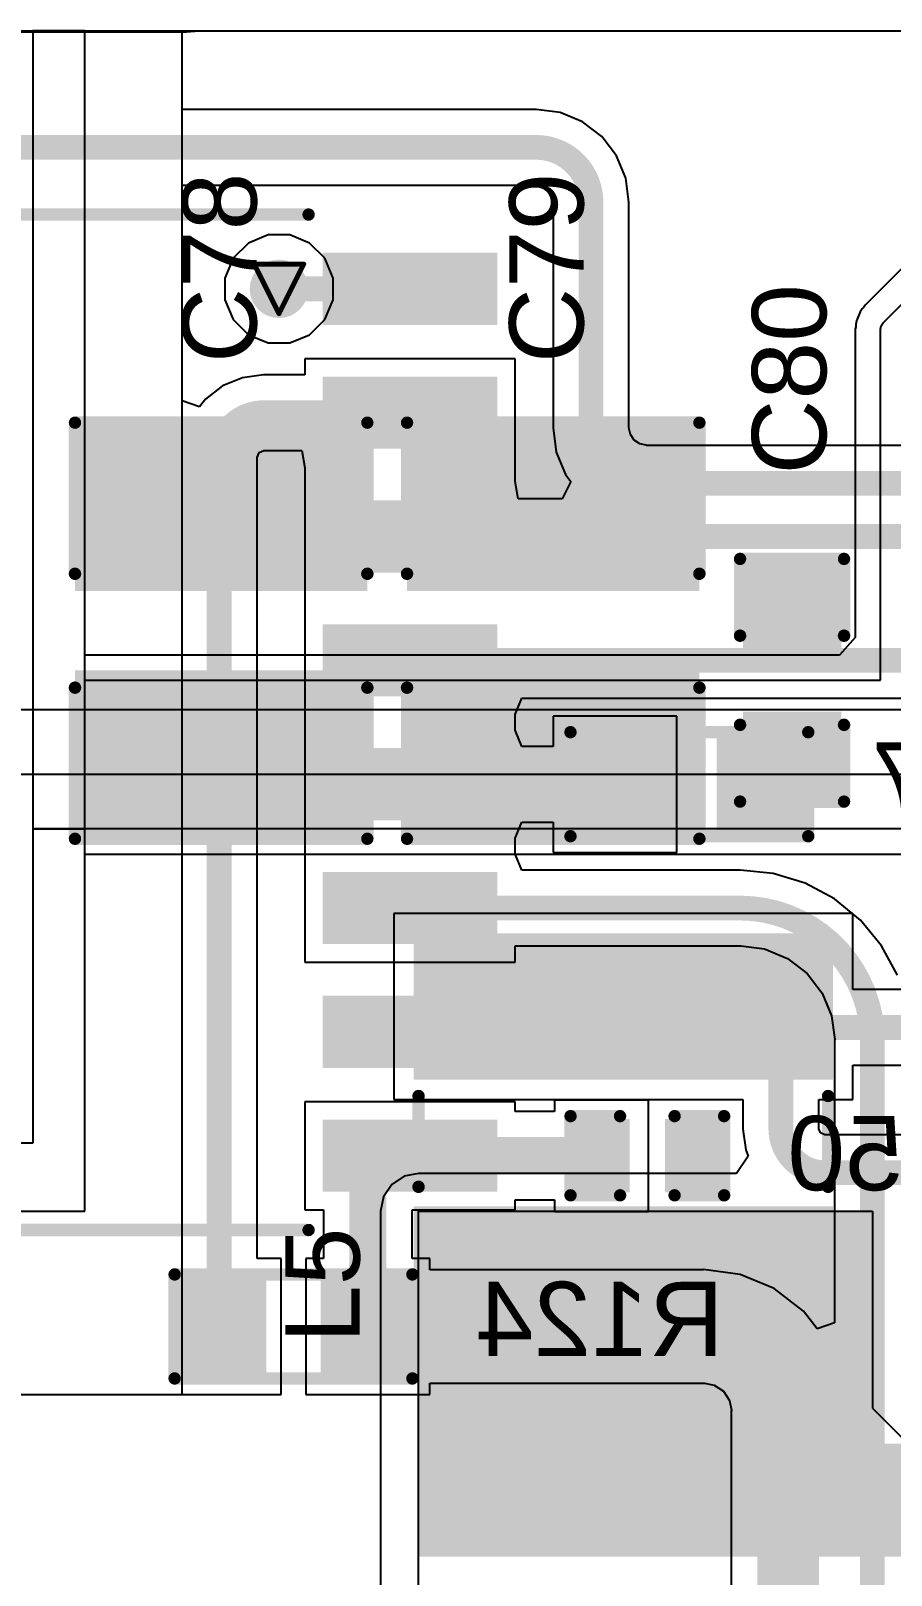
# Model space of a CAD drawing. Header units: inches. Extents: x 0 to 5359, y 0 to 5098.
# Drawn here: x 47.72 to 56.54, y 103.77 to 119.61 of the extents above; entities that cross this region are included whole.
import ezdxf

# ---------------------------------------------------------------- set-up
doc = ezdxf.new("R2010")
doc.units = ezdxf.units.IN
for name, color, linetype in [('Bottom Layer', 5, 'Continuous'), ('Bottom Overlay', 54, 'Continuous'), ('Bottom Paste', 16, 'Continuous'), ('Bottom Solder', 6, 'Continuous'), ('Drill Drawing', 1, 'Continuous'), ('Layer 1', 16, 'Continuous'), ('Layer 2', 76, 'Continuous'), ('Top Layer', 1, 'Continuous'), ('Top Overlay', 2, 'Continuous'), ('Top Paste', 8, 'Continuous'), ('Top Solder', 216, 'Continuous'), ('Via Holes', 16, 'Continuous')]:
    doc.layers.add(name, color=color, linetype=linetype)
doc.styles.add('Arial', font='', dxfattribs={"height": 0.2})
doc.styles.get('Arial').set_extended_font_data('Arial')

# ---------------------------------------------------------------- blocks, each defined once
blk = doc.blocks.new('SOIC_16_300____B_9')
at = {"layer": 'Bottom Layer'}
for points in [[(-5.7, 4.745), (-4.05, 4.745), (-4.05, 4.145), (-5.7, 4.145)], [(4.05, 4.745), (5.7, 4.745), (5.7, 4.145), (4.05, 4.145)], [(-5.7, 3.475), (-4.05, 3.475), (-4.05, 2.875), (-5.7, 2.875)], [(4.05, 3.475), (5.7, 3.475), (5.7, 2.875), (4.05, 2.875)], [(-5.7, 2.205), (-4.05, 2.205), (-4.05, 1.605), (-5.7, 1.605)], [(4.05, 2.205), (5.7, 2.205), (5.7, 1.605), (4.05, 1.605)], [(-5.7, 0.935), (-4.05, 0.935), (-4.05, 0.335), (-5.7, 0.335)], [(4.05, 0.935), (5.7, 0.935), (5.7, 0.335), (4.05, 0.335)], [(-5.7, -0.335), (-4.05, -0.335), (-4.05, -0.935), (-5.7, -0.935)], [(4.05, -0.335), (5.7, -0.335), (5.7, -0.935), (4.05, -0.935)], [(-5.7, -1.605), (-4.05, -1.605), (-4.05, -2.205), (-5.7, -2.205)], [(4.05, -1.605), (5.7, -1.605), (5.7, -2.205), (4.05, -2.205)], [(-5.7, -2.875), (-4.05, -2.875), (-4.05, -3.475), (-5.7, -3.475)], [(4.05, -2.875), (5.7, -2.875), (5.7, -3.475), (4.05, -3.475)], [(-5.7, -4.145), (-4.05, -4.145), (-4.05, -4.745), (-5.7, -4.745)], [(4.05, -4.145), (5.7, -4.145), (5.7, -4.745), (4.05, -4.745)]]:
    blk.add_hatch(color=5, dxfattribs=at).paths.add_polyline_path(points)
at = {"layer": 'Bottom Overlay'}
blk.add_hatch(color=54, dxfattribs=at).paths.add_polyline_path([(-3.962, -4.775), (-3.607, -4.775), (-3.607, -4.115), (-3.962, -4.115)])
at = {"layer": 'Bottom Paste'}
for points in [[(-5.7, 4.745), (-4.05, 4.745), (-4.05, 4.145), (-5.7, 4.145)], [(4.05, 4.745), (5.7, 4.745), (5.7, 4.145), (4.05, 4.145)], [(-5.7, 3.475), (-4.05, 3.475), (-4.05, 2.875), (-5.7, 2.875)], [(4.05, 3.475), (5.7, 3.475), (5.7, 2.875), (4.05, 2.875)], [(-5.7, 2.205), (-4.05, 2.205), (-4.05, 1.605), (-5.7, 1.605)], [(4.05, 2.205), (5.7, 2.205), (5.7, 1.605), (4.05, 1.605)], [(-5.7, 0.935), (-4.05, 0.935), (-4.05, 0.335), (-5.7, 0.335)], [(4.05, 0.935), (5.7, 0.935), (5.7, 0.335), (4.05, 0.335)], [(-5.7, -0.335), (-4.05, -0.335), (-4.05, -0.935), (-5.7, -0.935)], [(4.05, -0.335), (5.7, -0.335), (5.7, -0.935), (4.05, -0.935)], [(-5.7, -1.605), (-4.05, -1.605), (-4.05, -2.205), (-5.7, -2.205)], [(4.05, -1.605), (5.7, -1.605), (5.7, -2.205), (4.05, -2.205)], [(-5.7, -2.875), (-4.05, -2.875), (-4.05, -3.475), (-5.7, -3.475)], [(4.05, -2.875), (5.7, -2.875), (5.7, -3.475), (4.05, -3.475)], [(-5.7, -4.145), (-4.05, -4.145), (-4.05, -4.745), (-5.7, -4.745)], [(4.05, -4.145), (5.7, -4.145), (5.7, -4.745), (4.05, -4.745)]]:
    blk.add_hatch(color=16, dxfattribs=at).paths.add_polyline_path(points)
at = {"layer": 'Bottom Solder'}
for points in [[(-5.77, 4.815), (-3.98, 4.815), (-3.98, 4.075), (-5.77, 4.075)], [(3.98, 4.815), (5.77, 4.815), (5.77, 4.075), (3.98, 4.075)], [(-5.77, 3.545), (-3.98, 3.545), (-3.98, 2.805), (-5.77, 2.805)], [(3.98, 3.545), (5.77, 3.545), (5.77, 2.805), (3.98, 2.805)], [(-5.77, 2.275), (-3.98, 2.275), (-3.98, 1.535), (-5.77, 1.535)], [(3.98, 2.275), (5.77, 2.275), (5.77, 1.535), (3.98, 1.535)], [(-5.77, 1.005), (-3.98, 1.005), (-3.98, 0.265), (-5.77, 0.265)], [(3.98, 1.005), (5.77, 1.005), (5.77, 0.265), (3.98, 0.265)], [(-5.77, -0.265), (-3.98, -0.265), (-3.98, -1.005), (-5.77, -1.005)], [(3.98, -0.265), (5.77, -0.265), (5.77, -1.005), (3.98, -1.005)], [(-5.77, -1.535), (-3.98, -1.535), (-3.98, -2.275), (-5.77, -2.275)], [(3.98, -1.535), (5.77, -1.535), (5.77, -2.275), (3.98, -2.275)], [(-5.77, -2.805), (-3.98, -2.805), (-3.98, -3.545), (-5.77, -3.545)], [(3.98, -2.805), (5.77, -2.805), (5.77, -3.545), (3.98, -3.545)], [(-5.77, -4.075), (-3.98, -4.075), (-3.98, -4.815), (-5.77, -4.815)], [(3.98, -4.075), (5.77, -4.075), (5.77, -4.815), (3.98, -4.815)]]:
    blk.add_hatch(color=6, dxfattribs=at).paths.add_polyline_path(points)
at = {"layer": 'Bottom Overlay'}
for points in [[(-3.607, 5.207, 0.127, 0.127, 0), (3.835, 5.207, 0.127, 0.127, 0)], [(-6.002, -4.343, 0.2, 0.2, 0), (-5.875, -4.47, 0.2, 0.2, 0)], [(-6.002, -4.597, 0.2, 0.2, 0), (-6.002, -4.343, 0.2, 0.2, 0)], [(-6.002, -4.597, 0.2, 0.2, 0), (-5.875, -4.47, 0.2, 0.2, 0)], [(-3.607, -5.207, 0.127, 0.127, 0), (3.835, -5.207, 0.127, 0.127, 0)]]:
    blk.add_lwpolyline(points, format="xyseb", dxfattribs=at)
for points in [[(-3.639, 5.207, 0.0635, 0.0635, 1), (-3.575, 5.207, 0.0635, 0.0635, 1)], [(3.804, 5.207, 0.0635, 0.0635, 1), (3.867, 5.207, 0.0635, 0.0635, 1)], [(-6.052, -4.343, 0.1, 0.1, 1), (-5.952, -4.343, 0.1, 0.1, 1)], [(-6.052, -4.343, 0.1, 0.1, 1), (-5.952, -4.343, 0.1, 0.1, 1)], [(-5.925, -4.47, 0.1, 0.1, 1), (-5.825, -4.47, 0.1, 0.1, 1)], [(-5.925, -4.47, 0.1, 0.1, 1), (-5.825, -4.47, 0.1, 0.1, 1)], [(-6.052, -4.597, 0.1, 0.1, 1), (-5.952, -4.597, 0.1, 0.1, 1)], [(-6.052, -4.597, 0.1, 0.1, 1), (-5.952, -4.597, 0.1, 0.1, 1)], [(-3.639, -5.207, 0.0635, 0.0635, 1), (-3.575, -5.207, 0.0635, 0.0635, 1)], [(3.804, -5.207, 0.0635, 0.0635, 1), (3.867, -5.207, 0.0635, 0.0635, 1)]]:
    blk.add_lwpolyline(points, format="xyseb", close=True, dxfattribs=at)
blk = doc.blocks.new('R___0603_B_12')
at = {"layer": 'Bottom Layer'}
for points in [[(-1.143, -0.4445), (-1.143, 0.4445), (-0.381, 0.4445), (-0.381, -0.4445)], [(0.381, -0.4445), (0.381, 0.4445), (1.143, 0.4445), (1.143, -0.4445)]]:
    blk.add_hatch(color=5, dxfattribs=at).paths.add_polyline_path(points)
at = {"layer": 'Bottom Paste'}
for points in [[(-1.143, -0.4445), (-1.143, 0.4445), (-0.381, 0.4445), (-0.381, -0.4445)], [(0.381, -0.4445), (0.381, 0.4445), (1.143, 0.4445), (1.143, -0.4445)]]:
    blk.add_hatch(color=16, dxfattribs=at).paths.add_polyline_path(points)
at = {"layer": 'Bottom Solder'}
for points in [[(-1.2446, -0.5461), (-1.2446, 0.5461), (-0.2794, 0.5461), (-0.2794, -0.5461)], [(0.2794, -0.5461), (0.2794, 0.5461), (1.2446, 0.5461), (1.2446, -0.5461)]]:
    blk.add_hatch(color=6, dxfattribs=at).paths.add_polyline_path(points)
at = {"layer": 'Bottom Overlay'}
for points in [[(-1.2192, 0.5334, 0.127, 0.127, 0), (1.2192, 0.5334, 0.127, 0.127, 0)], [(-1.2192, -0.5334, 0.127, 0.127, 0), (-1.2192, 0.5334, 0.127, 0.127, 0)], [(1.2192, -0.5334, 0.127, 0.127, 0), (1.2192, 0.5334, 0.127, 0.127, 0)], [(-1.2192, -0.5334, 0.127, 0.127, 0), (1.2192, -0.5334, 0.127, 0.127, 0)]]:
    blk.add_lwpolyline(points, format="xyseb", dxfattribs=at)
for points in [[(-1.25095, 0.5334, 0.0635, 0.0635, 1), (-1.18745, 0.5334, 0.0635, 0.0635, 1)], [(-1.25095, 0.5334, 0.0635, 0.0635, 1), (-1.18745, 0.5334, 0.0635, 0.0635, 1)], [(1.18745, 0.5334, 0.0635, 0.0635, 1), (1.25095, 0.5334, 0.0635, 0.0635, 1)], [(1.18745, 0.5334, 0.0635, 0.0635, 1), (1.25095, 0.5334, 0.0635, 0.0635, 1)], [(-1.25095, -0.5334, 0.0635, 0.0635, 1), (-1.18745, -0.5334, 0.0635, 0.0635, 1)], [(-1.25095, -0.5334, 0.0635, 0.0635, 1), (-1.18745, -0.5334, 0.0635, 0.0635, 1)], [(1.18745, -0.5334, 0.0635, 0.0635, 1), (1.25095, -0.5334, 0.0635, 0.0635, 1)], [(1.18745, -0.5334, 0.0635, 0.0635, 1), (1.25095, -0.5334, 0.0635, 0.0635, 1)]]:
    blk.add_lwpolyline(points, format="xyseb", close=True, dxfattribs=at)
blk = doc.blocks.new('R___0603_B_15')
at = {"layer": 'Bottom Layer'}
for points in [[(-1.143, -0.4445), (-1.143, 0.4445), (-0.381, 0.4445), (-0.381, -0.4445)], [(0.381, -0.4445), (0.381, 0.4445), (1.143, 0.4445), (1.143, -0.4445)]]:
    blk.add_hatch(color=5, dxfattribs=at).paths.add_polyline_path(points)
at = {"layer": 'Bottom Paste'}
for points in [[(-1.143, -0.4445), (-1.143, 0.4445), (-0.381, 0.4445), (-0.381, -0.4445)], [(0.381, -0.4445), (0.381, 0.4445), (1.143, 0.4445), (1.143, -0.4445)]]:
    blk.add_hatch(color=16, dxfattribs=at).paths.add_polyline_path(points)
at = {"layer": 'Bottom Solder'}
for points in [[(-1.2446, -0.5461), (-1.2446, 0.5461), (-0.2794, 0.5461), (-0.2794, -0.5461)], [(0.2794, -0.5461), (0.2794, 0.5461), (1.2446, 0.5461), (1.2446, -0.5461)]]:
    blk.add_hatch(color=6, dxfattribs=at).paths.add_polyline_path(points)
at = {"layer": 'Bottom Overlay'}
for points in [[(-1.2192, -0.5334, 0.127, 0.127, 0), (-1.2192, 0.5334, 0.127, 0.127, 0)], [(-1.2192, 0.5334, 0.127, 0.127, 0), (1.2192, 0.5334, 0.127, 0.127, 0)], [(1.2192, -0.5334, 0.127, 0.127, 0), (1.2192, 0.5334, 0.127, 0.127, 0)], [(-1.2192, -0.5334, 0.127, 0.127, 0), (1.2192, -0.5334, 0.127, 0.127, 0)]]:
    blk.add_lwpolyline(points, format="xyseb", dxfattribs=at)
for points in [[(-1.25095, 0.5334, 0.0635, 0.0635, 1), (-1.18745, 0.5334, 0.0635, 0.0635, 1)], [(-1.25095, 0.5334, 0.0635, 0.0635, 1), (-1.18745, 0.5334, 0.0635, 0.0635, 1)], [(1.18745, 0.5334, 0.0635, 0.0635, 1), (1.25095, 0.5334, 0.0635, 0.0635, 1)], [(1.18745, 0.5334, 0.0635, 0.0635, 1), (1.25095, 0.5334, 0.0635, 0.0635, 1)], [(-1.25095, -0.5334, 0.0635, 0.0635, 1), (-1.18745, -0.5334, 0.0635, 0.0635, 1)], [(-1.25095, -0.5334, 0.0635, 0.0635, 1), (-1.18745, -0.5334, 0.0635, 0.0635, 1)], [(1.18745, -0.5334, 0.0635, 0.0635, 1), (1.25095, -0.5334, 0.0635, 0.0635, 1)], [(1.18745, -0.5334, 0.0635, 0.0635, 1), (1.25095, -0.5334, 0.0635, 0.0635, 1)]]:
    blk.add_lwpolyline(points, format="xyseb", close=True, dxfattribs=at)
blk = doc.blocks.new('C___0402_B_34')
at = {"layer": 'Bottom Layer'}
for points in [[(-0.241, 0.317), (-0.241, -0.318), (-0.699, -0.318), (-0.699, 0.317)], [(0.699, 0.317), (0.699, -0.318), (0.241, -0.318), (0.241, 0.317)]]:
    blk.add_hatch(color=5, dxfattribs=at).paths.add_polyline_path(points)
at = {"layer": 'Bottom Paste'}
for points in [[(-0.241, 0.317), (-0.241, -0.318), (-0.699, -0.318), (-0.699, 0.317)], [(0.699, 0.317), (0.699, -0.318), (0.241, -0.318), (0.241, 0.317)]]:
    blk.add_hatch(color=16, dxfattribs=at).paths.add_polyline_path(points)
at = {"layer": 'Bottom Solder'}
for points in [[(-0.181, 0.377), (-0.181, -0.377), (-0.758, -0.377), (-0.758, 0.377)], [(0.759, 0.377), (0.759, -0.377), (0.181, -0.377), (0.181, 0.377)]]:
    blk.add_hatch(color=6, dxfattribs=at).paths.add_polyline_path(points)
at = {"layer": 'Bottom Overlay'}
for points in [[(-0.787, 0.406, 0.127, 0.127, 0), (-0.279, 0.406, 0.127, 0.127, 0)], [(-0.787, -0.406, 0.127, 0.127, 0), (-0.787, 0.406, 0.127, 0.127, 0)], [(0.279, 0.406, 0.127, 0.127, 0), (0.787, 0.406, 0.127, 0.127, 0)], [(0.787, -0.406, 0.127, 0.127, 0), (0.787, 0.406, 0.127, 0.127, 0)], [(-0.787, -0.406, 0.127, 0.127, 0), (-0.279, -0.406, 0.127, 0.127, 0)], [(0.279, -0.406, 0.127, 0.127, 0), (0.787, -0.406, 0.127, 0.127, 0)]]:
    blk.add_lwpolyline(points, format="xyseb", dxfattribs=at)
for points in [[(-0.819, 0.406, 0.0635, 0.0635, 1), (-0.756, 0.406, 0.0635, 0.0635, 1)], [(-0.819, 0.406, 0.0635, 0.0635, 1), (-0.756, 0.406, 0.0635, 0.0635, 1)], [(-0.311, 0.406, 0.0635, 0.0635, 1), (-0.248, 0.406, 0.0635, 0.0635, 1)], [(0.248, 0.406, 0.0635, 0.0635, 1), (0.311, 0.406, 0.0635, 0.0635, 1)], [(0.756, 0.406, 0.0635, 0.0635, 1), (0.819, 0.406, 0.0635, 0.0635, 1)], [(0.756, 0.406, 0.0635, 0.0635, 1), (0.819, 0.406, 0.0635, 0.0635, 1)], [(-0.819, -0.406, 0.0635, 0.0635, 1), (-0.756, -0.406, 0.0635, 0.0635, 1)], [(-0.819, -0.406, 0.0635, 0.0635, 1), (-0.756, -0.406, 0.0635, 0.0635, 1)], [(-0.311, -0.406, 0.0635, 0.0635, 1), (-0.248, -0.406, 0.0635, 0.0635, 1)], [(0.248, -0.406, 0.0635, 0.0635, 1), (0.311, -0.406, 0.0635, 0.0635, 1)], [(0.756, -0.406, 0.0635, 0.0635, 1), (0.819, -0.406, 0.0635, 0.0635, 1)], [(0.756, -0.406, 0.0635, 0.0635, 1), (0.819, -0.406, 0.0635, 0.0635, 1)]]:
    blk.add_lwpolyline(points, format="xyseb", close=True, dxfattribs=at)
blk = doc.blocks.new('SRN4018_4R7M_219')
at = {"layer": 'Top Layer'}
for points in [[(-2.1, 2.1), (-0.7, 2.1), (-0.7, -2.1), (-2.1, -2.1)], [(2.1, -2.1), (0.7, -2.1), (0.7, 2.1), (2.1, 2.1)]]:
    blk.add_hatch(color=1, dxfattribs=at).paths.add_polyline_path(points)
at = {"layer": 'Top Paste'}
for points in [[(-2.1, 2.1), (-0.7, 2.1), (-0.7, -2.1), (-2.1, -2.1)], [(2.1, -2.1), (0.7, -2.1), (0.7, 2.1), (2.1, 2.1)]]:
    blk.add_hatch(color=8, dxfattribs=at).paths.add_polyline_path(points)
at = {"layer": 'Top Solder'}
for points in [[(-2.15, 2.15), (-0.65, 2.15), (-0.65, -2.15), (-2.15, -2.15)], [(2.15, -2.15), (0.65, -2.15), (0.65, 2.15), (2.15, 2.15)]]:
    blk.add_hatch(color=216, dxfattribs=at).paths.add_polyline_path(points)
at = {"layer": 'Top Overlay'}
for points in [[(0.449, 2.1, 0.127, 0.127, 0), (-0.483, 2.1, 0.127, 0.127, 0)], [(0.449, -2.1, 0.127, 0.127, 0), (-0.483, -2.1, 0.127, 0.127, 0)]]:
    blk.add_lwpolyline(points, format="xyseb", dxfattribs=at)
for points in [[(-0.514, 2.1, 0.0635, 0.0635, 1), (-0.451, 2.1, 0.0635, 0.0635, 1)], [(0.417, 2.1, 0.0635, 0.0635, 1), (0.481, 2.1, 0.0635, 0.0635, 1)], [(-0.514, -2.1, 0.0635, 0.0635, 1), (-0.451, -2.1, 0.0635, 0.0635, 1)], [(0.417, -2.1, 0.0635, 0.0635, 1), (0.481, -2.1, 0.0635, 0.0635, 1)]]:
    blk.add_lwpolyline(points, format="xyseb", close=True, dxfattribs=at)
blk = doc.blocks.new('C___0603_309')
at = {"layer": 'Top Layer'}
for points in [[(-0.381, 0.445), (-0.381, -0.445), (-1.143, -0.445), (-1.143, 0.445)], [(1.143, 0.445), (1.143, -0.445), (0.381, -0.445), (0.381, 0.445)]]:
    blk.add_hatch(color=1, dxfattribs=at).paths.add_polyline_path(points)
at = {"layer": 'Top Paste'}
for points in [[(-0.381, 0.445), (-0.381, -0.445), (-1.143, -0.445), (-1.143, 0.445)], [(1.143, 0.445), (1.143, -0.445), (0.381, -0.445), (0.381, 0.445)]]:
    blk.add_hatch(color=8, dxfattribs=at).paths.add_polyline_path(points)
at = {"layer": 'Top Solder'}
for points in [[(-0.321, 0.504), (-0.321, -0.504), (-1.203, -0.504), (-1.203, 0.504)], [(1.203, 0.504), (1.203, -0.504), (0.321, -0.504), (0.321, 0.504)]]:
    blk.add_hatch(color=216, dxfattribs=at).paths.add_polyline_path(points)
at = {"layer": 'Top Overlay'}
for points in [[(-1.245, -0.533, 0.127, 0.127, 0), (-1.245, 0.533, 0.127, 0.127, 0)], [(-0.457, 0.533, 0.127, 0.127, 0), (-1.245, 0.533, 0.127, 0.127, 0)], [(1.245, 0.533, 0.127, 0.127, 0), (0.457, 0.533, 0.127, 0.127, 0)], [(1.245, -0.533, 0.127, 0.127, 0), (1.245, 0.533, 0.127, 0.127, 0)], [(-0.457, -0.533, 0.127, 0.127, 0), (-1.245, -0.533, 0.127, 0.127, 0)], [(1.245, -0.533, 0.127, 0.127, 0), (0.457, -0.533, 0.127, 0.127, 0)]]:
    blk.add_lwpolyline(points, format="xyseb", dxfattribs=at)
for points in [[(-1.276, 0.533, 0.0635, 0.0635, 1), (-1.213, 0.533, 0.0635, 0.0635, 1)], [(-1.276, 0.533, 0.0635, 0.0635, 1), (-1.213, 0.533, 0.0635, 0.0635, 1)], [(-0.489, 0.533, 0.0635, 0.0635, 1), (-0.425, 0.533, 0.0635, 0.0635, 1)], [(0.425, 0.533, 0.0635, 0.0635, 1), (0.489, 0.533, 0.0635, 0.0635, 1)], [(1.213, 0.533, 0.0635, 0.0635, 1), (1.276, 0.533, 0.0635, 0.0635, 1)], [(1.213, 0.533, 0.0635, 0.0635, 1), (1.276, 0.533, 0.0635, 0.0635, 1)], [(-1.276, -0.533, 0.0635, 0.0635, 1), (-1.213, -0.533, 0.0635, 0.0635, 1)], [(-1.276, -0.533, 0.0635, 0.0635, 1), (-1.213, -0.533, 0.0635, 0.0635, 1)], [(-0.489, -0.533, 0.0635, 0.0635, 1), (-0.425, -0.533, 0.0635, 0.0635, 1)], [(0.425, -0.533, 0.0635, 0.0635, 1), (0.489, -0.533, 0.0635, 0.0635, 1)], [(1.213, -0.533, 0.0635, 0.0635, 1), (1.276, -0.533, 0.0635, 0.0635, 1)], [(1.213, -0.533, 0.0635, 0.0635, 1), (1.276, -0.533, 0.0635, 0.0635, 1)]]:
    blk.add_lwpolyline(points, format="xyseb", close=True, dxfattribs=at)
blk = doc.blocks.new('C___1210_310')
at = {"layer": 'Top Layer'}
for points in [[(-2.032, 1.397), (-0.508, 1.397), (-0.508, -1.397), (-2.032, -1.397)], [(0.508, 1.397), (2.032, 1.397), (2.032, -1.397), (0.508, -1.397)]]:
    blk.add_hatch(color=1, dxfattribs=at).paths.add_polyline_path(points)
at = {"layer": 'Top Paste'}
for points in [[(-2.032, 1.397), (-0.508, 1.397), (-0.508, -1.397), (-2.032, -1.397)], [(0.508, 1.397), (2.032, 1.397), (2.032, -1.397), (0.508, -1.397)]]:
    blk.add_hatch(color=8, dxfattribs=at).paths.add_polyline_path(points)
at = {"layer": 'Top Solder'}
for points in [[(-2.134, 1.499), (-0.406, 1.499), (-0.406, -1.499), (-2.134, -1.499)], [(0.406, 1.499), (2.134, 1.499), (2.134, -1.499), (0.406, -1.499)]]:
    blk.add_hatch(color=216, dxfattribs=at).paths.add_polyline_path(points)
at = {"layer": 'Top Overlay'}
for points in [[(-0.584, 1.499, 0.127, 0.127, 0), (-2.134, 1.499, 0.127, 0.127, 0)], [(-2.134, -1.499, 0.127, 0.127, 0), (-2.134, 1.499, 0.127, 0.127, 0)], [(2.134, 1.499, 0.127, 0.127, 0), (0.584, 1.499, 0.127, 0.127, 0)], [(2.134, -1.499, 0.127, 0.127, 0), (2.134, 1.499, 0.127, 0.127, 0)], [(-0.584, -1.499, 0.127, 0.127, 0), (-2.134, -1.499, 0.127, 0.127, 0)], [(2.134, -1.499, 0.127, 0.127, 0), (0.584, -1.499, 0.127, 0.127, 0)]]:
    blk.add_lwpolyline(points, format="xyseb", dxfattribs=at)
for points in [[(-2.165, 1.499, 0.0635, 0.0635, 1), (-2.102, 1.499, 0.0635, 0.0635, 1)], [(-2.165, 1.499, 0.0635, 0.0635, 1), (-2.102, 1.499, 0.0635, 0.0635, 1)], [(-0.616, 1.499, 0.0635, 0.0635, 1), (-0.552, 1.499, 0.0635, 0.0635, 1)], [(0.552, 1.499, 0.0635, 0.0635, 1), (0.616, 1.499, 0.0635, 0.0635, 1)], [(2.102, 1.499, 0.0635, 0.0635, 1), (2.165, 1.499, 0.0635, 0.0635, 1)], [(2.102, 1.499, 0.0635, 0.0635, 1), (2.165, 1.499, 0.0635, 0.0635, 1)], [(-2.165, -1.499, 0.0635, 0.0635, 1), (-2.102, -1.499, 0.0635, 0.0635, 1)], [(-2.165, -1.499, 0.0635, 0.0635, 1), (-2.102, -1.499, 0.0635, 0.0635, 1)], [(-0.616, -1.499, 0.0635, 0.0635, 1), (-0.552, -1.499, 0.0635, 0.0635, 1)], [(0.552, -1.499, 0.0635, 0.0635, 1), (0.616, -1.499, 0.0635, 0.0635, 1)], [(2.102, -1.499, 0.0635, 0.0635, 1), (2.165, -1.499, 0.0635, 0.0635, 1)], [(2.102, -1.499, 0.0635, 0.0635, 1), (2.165, -1.499, 0.0635, 0.0635, 1)]]:
    blk.add_lwpolyline(points, format="xyseb", close=True, dxfattribs=at)
blk = doc.blocks.new('C___1210_311')
at = {"layer": 'Top Layer'}
for points in [[(-2.032, 1.397), (-0.508, 1.397), (-0.508, -1.397), (-2.032, -1.397)], [(0.508, 1.397), (2.032, 1.397), (2.032, -1.397), (0.508, -1.397)]]:
    blk.add_hatch(color=1, dxfattribs=at).paths.add_polyline_path(points)
at = {"layer": 'Top Paste'}
for points in [[(-2.032, 1.397), (-0.508, 1.397), (-0.508, -1.397), (-2.032, -1.397)], [(0.508, 1.397), (2.032, 1.397), (2.032, -1.397), (0.508, -1.397)]]:
    blk.add_hatch(color=8, dxfattribs=at).paths.add_polyline_path(points)
at = {"layer": 'Top Solder'}
for points in [[(-2.134, 1.499), (-0.406, 1.499), (-0.406, -1.499), (-2.134, -1.499)], [(0.406, 1.499), (2.134, 1.499), (2.134, -1.499), (0.406, -1.499)]]:
    blk.add_hatch(color=216, dxfattribs=at).paths.add_polyline_path(points)
at = {"layer": 'Top Overlay'}
for points in [[(-0.584, 1.499, 0.127, 0.127, 0), (-2.134, 1.499, 0.127, 0.127, 0)], [(-2.134, -1.499, 0.127, 0.127, 0), (-2.134, 1.499, 0.127, 0.127, 0)], [(2.134, 1.499, 0.127, 0.127, 0), (0.584, 1.499, 0.127, 0.127, 0)], [(2.134, -1.499, 0.127, 0.127, 0), (2.134, 1.499, 0.127, 0.127, 0)], [(-0.584, -1.499, 0.127, 0.127, 0), (-2.134, -1.499, 0.127, 0.127, 0)], [(2.134, -1.499, 0.127, 0.127, 0), (0.584, -1.499, 0.127, 0.127, 0)]]:
    blk.add_lwpolyline(points, format="xyseb", dxfattribs=at)
for points in [[(-2.165, 1.499, 0.0635, 0.0635, 1), (-2.102, 1.499, 0.0635, 0.0635, 1)], [(-2.165, 1.499, 0.0635, 0.0635, 1), (-2.102, 1.499, 0.0635, 0.0635, 1)], [(-0.616, 1.499, 0.0635, 0.0635, 1), (-0.552, 1.499, 0.0635, 0.0635, 1)], [(0.552, 1.499, 0.0635, 0.0635, 1), (0.616, 1.499, 0.0635, 0.0635, 1)], [(2.102, 1.499, 0.0635, 0.0635, 1), (2.165, 1.499, 0.0635, 0.0635, 1)], [(2.102, 1.499, 0.0635, 0.0635, 1), (2.165, 1.499, 0.0635, 0.0635, 1)], [(-2.165, -1.499, 0.0635, 0.0635, 1), (-2.102, -1.499, 0.0635, 0.0635, 1)], [(-2.165, -1.499, 0.0635, 0.0635, 1), (-2.102, -1.499, 0.0635, 0.0635, 1)], [(-0.616, -1.499, 0.0635, 0.0635, 1), (-0.552, -1.499, 0.0635, 0.0635, 1)], [(0.552, -1.499, 0.0635, 0.0635, 1), (0.616, -1.499, 0.0635, 0.0635, 1)], [(2.102, -1.499, 0.0635, 0.0635, 1), (2.165, -1.499, 0.0635, 0.0635, 1)], [(2.102, -1.499, 0.0635, 0.0635, 1), (2.165, -1.499, 0.0635, 0.0635, 1)]]:
    blk.add_lwpolyline(points, format="xyseb", close=True, dxfattribs=at)

msp = doc.modelspace()

# ---------------------------------------------------------------- hatches: boundary and pattern name
at = {"layer": 'Bottom Layer'}
h = msp.add_hatch(color=5, dxfattribs=at)
edge = h.paths.add_edge_path()
edge.add_arc((50.268, 116.966), 0.3, 0, 360)
at = {"layer": 'Layer 1'}
h = msp.add_hatch(color=16, dxfattribs=at)
edge = h.paths.add_edge_path()
edge.add_arc((50.268, 116.966), 0.3, 0, 360)
at = {"layer": 'Layer 2'}
h = msp.add_hatch(color=76, dxfattribs=at)
edge = h.paths.add_edge_path()
edge.add_arc((50.268, 116.966), 0.3, 0, 360)
at = {"layer": 'Top Layer'}
h = msp.add_hatch(color=1, dxfattribs=at)
edge = h.paths.add_edge_path()
edge.add_arc((50.268, 116.966), 0.3, 0, 360)
for points in [[(51.699, 103.963), (56.353, 103.963), (56.353, 107.506), (51.699, 107.506)], [(51.699, 103.963), (63.341, 103.963), (63.341, 105.123), (51.699, 105.123)]]:
    msp.add_hatch(color=1, dxfattribs=at).paths.add_polyline_path(points)
at = {"layer": 'Via Holes'}
h = msp.add_hatch(color=7, dxfattribs=at)
edge = h.paths.add_edge_path()
edge.add_arc((50.268, 116.966), 0.15, 0, 360)

# ---------------------------------------------------------------- linework, layer by layer
at = {"layer": 'Bottom Layer'}
for p, q in [((49.276, 119.6), (45.364, 119.6)), ((49.276, 119.6), (49.449, 119.612)), ((49.276, 105.626), (49.276, 119.6)), ((49.276, 118.806), (49.276, 119.6)), ((49.449, 119.612), (105.855, 119.612)), ((52.906, 118.806), (49.276, 118.806)), ((53.152, 118.774), (52.906, 118.807)), ((52.906, 118.807), (52.906, 118.806)), ((53.381, 118.679), (53.152, 118.774)), ((53.578, 118.528), (53.381, 118.679)), ((53.729, 118.331), (53.578, 118.528)), ((53.824, 118.102), (53.729, 118.331)), ((49.276, 115.817), (49.276, 118.029)), ((49.276, 118.029), (52.906, 118.029)), ((52.906, 118.029), (52.906, 118.027)), ((52.906, 118.027), (52.971, 118.014)), ((52.971, 118.014), (53.026, 117.977)), ((53.856, 117.856), (53.824, 118.102)), ((53.026, 117.977), (53.064, 117.921)), ((53.064, 117.921), (53.077, 117.856)), ((53.077, 117.856), (53.079, 117.856)), ((53.079, 117.856), (53.079, 115.54)), ((53.855, 115.54), (53.855, 117.856)), ((53.855, 117.856), (53.856, 117.856)), ((52.69, 116.25), (50.532, 116.25)), ((50.532, 116.25), (50.532, 116.084)), ((52.69, 115.142), (52.69, 116.25)), ((50.109, 116.083), (49.894, 116.055)), ((50.112, 116.084), (50.109, 116.083)), ((50.532, 116.084), (50.112, 116.084)), ((49.69, 115.971), (49.515, 115.836)), ((49.894, 116.055), (49.69, 115.971)), ((49.454, 115.757), (49.276, 115.817)), ((49.515, 115.836), (49.454, 115.757)), ((53.079, 115.54), (53.078, 115.54)), ((53.078, 115.54), (53.11, 115.292)), ((53.857, 115.54), (53.855, 115.54)), ((53.871, 115.472), (53.857, 115.54)), ((53.909, 115.414), (53.871, 115.472)), ((50.064, 115.287), (50.112, 115.307)), ((50.112, 115.307), (50.112, 115.307)), ((50.112, 115.307), (50.502, 115.307)), ((50.502, 115.307), (50.502, 115.307)), ((50.502, 115.307), (50.532, 115.129)), ((53.11, 115.292), (53.206, 115.061)), ((53.967, 115.376), (53.909, 115.414)), ((54.034, 115.363), (53.967, 115.376)), ((54.034, 115.361), (54.034, 115.363)), ((57.91, 115.361), (54.034, 115.361)), ((50.044, 115.238), (50.064, 115.287)), ((50.044, 107.023), (50.044, 115.238)), ((50.044, 115.238), (50.044, 115.238)), ((52.69, 114.992), (52.69, 115.142)), ((52.69, 115.142), (52.69, 115.142)), ((50.532, 115.129), (50.532, 114.98)), ((50.532, 114.98), (50.532, 114.98)), ((50.532, 114.98), (50.532, 113.872)), ((52.72, 114.814), (52.69, 114.992)), ((53.259, 114.992), (53.172, 114.814)), ((53.206, 115.061), (53.259, 114.992)), ((53.172, 114.814), (52.72, 114.814)), ((52.72, 114.814), (52.72, 114.814)), ((50.532, 113.872), (50.532, 113.872)), ((50.532, 113.872), (50.532, 113.71)), ((50.532, 113.71), (50.532, 113.71)), ((50.532, 113.71), (50.532, 112.617)), ((52.69, 112.602), (52.758, 112.767)), ((52.758, 112.767), (57.715, 112.767)), ((50.532, 112.617), (50.532, 112.602)), ((50.532, 112.602), (50.532, 112.44)), ((52.69, 112.44), (52.69, 112.602)), ((54.349, 112.584), (53.079, 112.584)), ((53.079, 112.584), (53.079, 112.274)), ((54.349, 111.187), (54.349, 112.584)), ((50.532, 112.44), (50.532, 112.424)), ((50.532, 112.424), (50.532, 111.347)), ((52.758, 112.274), (52.69, 112.44)), ((53.079, 112.274), (52.758, 112.274)), ((52.69, 111.332), (52.758, 111.497)), ((52.758, 111.497), (53.079, 111.497)), ((53.079, 111.497), (53.079, 111.187)), ((50.532, 111.347), (50.532, 111.332)), ((50.532, 111.332), (50.532, 111.17)), ((52.69, 111.182), (52.69, 111.332)), ((52.693, 111.161), (52.69, 111.182)), ((53.079, 111.187), (54.349, 111.187)), ((50.532, 111.17), (50.532, 111.154)), ((50.532, 111.154), (50.532, 110.062)), ((52.758, 111.004), (52.693, 111.161)), ((54.996, 111.004), (52.758, 111.004)), ((55.337, 110.971), (54.996, 111.005)), ((54.996, 111.005), (54.996, 111.004)), ((55.664, 110.872), (55.337, 110.971)), ((55.966, 110.711), (55.664, 110.872)), ((56.231, 110.493), (55.966, 110.711)), ((56.448, 110.229), (56.231, 110.493)), ((52.69, 110.062), (52.69, 110.227)), ((52.69, 110.227), (54.996, 110.227)), ((54.996, 110.227), (55.005, 110.229)), ((55.005, 110.229), (55.248, 110.197)), ((56.61, 109.927), (56.448, 110.229)), ((55.248, 110.197), (55.482, 110.1)), ((55.482, 110.1), (55.683, 109.946)), ((50.532, 110.062), (52.69, 110.062)), ((55.683, 109.946), (55.838, 109.744)), ((55.838, 109.744), (55.935, 109.51)), ((55.935, 109.51), (55.967, 109.268)), ((55.967, 109.268), (55.965, 109.258)), ((55.965, 109.258), (55.965, 106.362)), ((54.057, 108.647), (53.092, 108.647)), ((53.092, 108.647), (53.092, 108.529)), ((54.057, 107.504), (54.057, 108.647)), ((52.69, 108.63), (50.532, 108.63)), ((50.532, 108.63), (50.532, 107.522)), ((52.69, 108.529), (52.69, 108.63)), ((53.092, 108.529), (52.69, 108.529)), ((52.69, 107.522), (52.69, 107.622)), ((52.69, 107.622), (53.092, 107.622)), ((53.092, 107.622), (53.092, 107.504)), ((50.532, 107.522), (50.726, 107.522)), ((50.726, 107.522), (50.726, 107.023)), ((51.632, 107.023), (51.632, 107.522)), ((51.632, 107.522), (52.69, 107.522)), ((53.092, 107.504), (54.057, 107.504)), ((50.29, 107.023), (50.044, 107.023)), ((50.29, 105.626), (50.29, 107.023)), ((50.726, 107.023), (50.544, 107.023)), ((50.544, 107.023), (50.544, 105.626)), ((51.814, 107.023), (51.632, 107.023)), ((51.814, 106.907), (51.814, 107.023)), ((54.62, 106.907), (51.814, 106.907)), ((54.996, 106.859), (54.62, 106.909)), ((54.62, 106.909), (54.62, 106.907)), ((55.346, 106.714), (54.996, 106.859)), ((55.647, 106.483), (55.346, 106.714)), ((55.787, 106.301), (55.647, 106.483)), ((55.965, 106.362), (55.787, 106.301)), ((51.814, 105.626), (51.814, 105.742)), ((51.814, 105.742), (54.62, 105.742)), ((54.62, 105.742), (54.63, 105.744)), ((54.63, 105.744), (54.731, 105.724)), ((54.731, 105.724), (54.825, 105.661)), ((54.825, 105.661), (54.888, 105.567)), ((45.364, 105.626), (49.276, 105.626)), ((45.364, 105.626), (50.29, 105.626)), ((50.544, 105.626), (51.814, 105.626)), ((54.888, 105.567), (54.908, 105.466)), ((54.908, 105.466), (54.906, 105.455)), ((54.906, 105.455), (54.906, 89.122))]:
    msp.add_line(p, q, dxfattribs=at)
for points in [[(36.703, 118.417, 0.254, 0.254, 0), (52.906, 118.417, 0.254, 0.254, 0)], [(52.906, 118.417, 0.254, 0.254, -0.414214), (53.467, 117.856, 0.254, 0.254, 0)], [(53.467, 115.54, 0.254, 0.254, 0), (53.467, 117.856, 0.254, 0.254, 0)], [(50.268, 116.966, 0.254, 0.254, 0), (51.611, 116.966, 0.254, 0.254, 0)], [(49.655, 115.238, 0.254, 0.254, -0.414214), (50.112, 115.696, 0.254, 0.254, 0)], [(50.112, 115.696, 0.254, 0.254, 0), (51.611, 115.696, 0.254, 0.254, 0)], [(54.034, 114.972, 0.254, 0.254, -0.414214), (53.467, 115.54, 0.254, 0.254, 0)], [(49.655, 106.325, 0.254, 0.254, 0), (49.655, 115.238, 0.254, 0.254, 0)], [(54.034, 114.972, 0.254, 0.254, 0), (58.609, 114.972, 0.254, 0.254, 0)], [(51.611, 114.426, 0.254, 0.254, 0), (58.333, 114.426, 0.254, 0.254, 0)], [(51.611, 113.156, 0.254, 0.254, 0), (57.715, 113.156, 0.254, 0.254, 0)], [(51.611, 111.886, 0.254, 0.254, 0), (53.714, 111.886, 0.254, 0.254, 0)], [(51.611, 110.616, 0.254, 0.254, 0), (54.996, 110.616, 0.254, 0.254, 0)], [(54.996, 110.616, 0.254, 0.254, -0.414214), (56.353, 109.258, 0.254, 0.254, 0)], [(56.353, 87.061, 0.254, 0.254, 0), (56.353, 109.258, 0.254, 0.254, 0)], [(51.179, 107.966, 0.381, 0.381, 0), (51.289, 108.076, 0.381, 0.381, 0)], [(51.289, 108.076, 0.381, 0.381, 0), (51.611, 108.076, 0.381, 0.381, 0)], [(51.611, 108.076, 0.381, 0.381, 0), (53.575, 108.076, 0.381, 0.381, 0)], [(51.179, 106.325, 0.381, 0.381, 0), (51.179, 107.966, 0.381, 0.381, 0)], [(51.179, 106.325, 0.635, 0.635, 0), (54.62, 106.325, 0.635, 0.635, 0)], [(54.62, 106.325, 0.635, 0.635, -0.414214), (55.489, 105.455, 0.635, 0.635, 0)], [(55.489, 89.122, 0.635, 0.635, 0), (55.489, 105.455, 0.635, 0.635, 0)]]:
    msp.add_lwpolyline(points, format="xyseb", dxfattribs=at)
for points in [[(52.842, 118.417, 0.127, 0.127, 1), (52.969, 118.417, 0.127, 0.127, 1)], [(52.842, 118.417, 0.127, 0.127, 1), (52.969, 118.417, 0.127, 0.127, 1)], [(53.404, 117.856, 0.127, 0.127, 1), (53.531, 117.856, 0.127, 0.127, 1)], [(53.404, 117.856, 0.127, 0.127, 1), (53.531, 117.856, 0.127, 0.127, 1)], [(50.205, 116.966, 0.127, 0.127, 1), (50.332, 116.966, 0.127, 0.127, 1)], [(51.547, 116.966, 0.127, 0.127, 1), (51.674, 116.966, 0.127, 0.127, 1)], [(50.049, 115.696, 0.127, 0.127, 1), (50.176, 115.696, 0.127, 0.127, 1)], [(50.049, 115.696, 0.127, 0.127, 1), (50.176, 115.696, 0.127, 0.127, 1)], [(51.547, 115.696, 0.127, 0.127, 1), (51.674, 115.696, 0.127, 0.127, 1)], [(53.404, 115.54, 0.127, 0.127, 1), (53.531, 115.54, 0.127, 0.127, 1)], [(53.404, 115.54, 0.127, 0.127, 1), (53.531, 115.54, 0.127, 0.127, 1)], [(49.592, 115.238, 0.127, 0.127, 1), (49.719, 115.238, 0.127, 0.127, 1)], [(49.592, 115.238, 0.127, 0.127, 1), (49.719, 115.238, 0.127, 0.127, 1)], [(53.971, 114.972, 0.127, 0.127, 1), (54.098, 114.972, 0.127, 0.127, 1)], [(53.971, 114.972, 0.127, 0.127, 1), (54.098, 114.972, 0.127, 0.127, 1)], [(51.547, 114.426, 0.127, 0.127, 1), (51.674, 114.426, 0.127, 0.127, 1)], [(51.547, 113.156, 0.127, 0.127, 1), (51.674, 113.156, 0.127, 0.127, 1)], [(51.547, 111.886, 0.127, 0.127, 1), (51.674, 111.886, 0.127, 0.127, 1)], [(53.651, 111.886, 0.127, 0.127, 1), (53.778, 111.886, 0.127, 0.127, 1)], [(51.547, 110.616, 0.127, 0.127, 1), (51.674, 110.616, 0.127, 0.127, 1)], [(54.933, 110.616, 0.127, 0.127, 1), (55.06, 110.616, 0.127, 0.127, 1)], [(54.933, 110.616, 0.127, 0.127, 1), (55.06, 110.616, 0.127, 0.127, 1)], [(56.29, 109.258, 0.127, 0.127, 1), (56.417, 109.258, 0.127, 0.127, 1)], [(56.29, 109.258, 0.127, 0.127, 1), (56.417, 109.258, 0.127, 0.127, 1)], [(51.193, 108.076, 0.191, 0.191, 1), (51.384, 108.076, 0.191, 0.191, 1)], [(51.193, 108.076, 0.191, 0.191, 1), (51.384, 108.076, 0.191, 0.191, 1)], [(51.516, 108.076, 0.191, 0.191, 1), (51.706, 108.076, 0.191, 0.191, 1)], [(51.516, 108.076, 0.191, 0.191, 1), (51.706, 108.076, 0.191, 0.191, 1)], [(53.479, 108.076, 0.191, 0.191, 1), (53.67, 108.076, 0.191, 0.191, 1)], [(51.084, 107.966, 0.191, 0.191, 1), (51.274, 107.966, 0.191, 0.191, 1)], [(51.084, 107.966, 0.191, 0.191, 1), (51.274, 107.966, 0.191, 0.191, 1)], [(51.02, 106.325, 0.318, 0.318, 1), (51.338, 106.325, 0.318, 0.318, 1)], [(54.461, 106.325, 0.318, 0.318, 1), (54.779, 106.325, 0.318, 0.318, 1)], [(54.461, 106.325, 0.318, 0.318, 1), (54.779, 106.325, 0.318, 0.318, 1)], [(49.592, 106.325, 0.127, 0.127, 1), (49.719, 106.325, 0.127, 0.127, 1)], [(51.084, 106.325, 0.191, 0.191, 1), (51.274, 106.325, 0.191, 0.191, 1)], [(55.33, 105.455, 0.318, 0.318, 1), (55.648, 105.455, 0.318, 0.318, 1)], [(55.33, 105.455, 0.318, 0.318, 1), (55.648, 105.455, 0.318, 0.318, 1)]]:
    msp.add_lwpolyline(points, format="xyseb", close=True, dxfattribs=at)
at = {"layer": 'Drill Drawing'}
for points in [[(50.014, 117.22, 0.0508, 0.0508, 0), (50.522, 117.22, 0.0508, 0.0508, 0)], [(50.014, 117.22, 0.0508, 0.0508, 0), (50.268, 116.712, 0.0508, 0.0508, 0)], [(50.268, 116.712, 0.0508, 0.0508, 0), (50.522, 117.22, 0.0508, 0.0508, 0)]]:
    msp.add_lwpolyline(points, format="xyseb", dxfattribs=at)
for points in [[(50.002, 117.22, 0.0254, 0.0254, 1), (50.027, 117.22, 0.0254, 0.0254, 1)], [(50.002, 117.22, 0.0254, 0.0254, 1), (50.027, 117.22, 0.0254, 0.0254, 1)], [(50.51, 117.22, 0.0254, 0.0254, 1), (50.535, 117.22, 0.0254, 0.0254, 1)], [(50.51, 117.22, 0.0254, 0.0254, 1), (50.535, 117.22, 0.0254, 0.0254, 1)], [(50.256, 116.712, 0.0254, 0.0254, 1), (50.281, 116.712, 0.0254, 0.0254, 1)], [(50.256, 116.712, 0.0254, 0.0254, 1), (50.281, 116.712, 0.0254, 0.0254, 1)]]:
    msp.add_lwpolyline(points, format="xyseb", close=True, dxfattribs=at)
at = {"layer": 'Layer 1'}
msp.add_line((4.145, 119.612), (105.855, 119.612), dxfattribs=at)
at = {"layer": 'Layer 2'}
for p, q in [((4.145, 119.612), (70.48, 119.612)), ((50.158, 117.52), (49.955, 117.435)), ((50.379, 117.52), (50.158, 117.52)), ((50.582, 117.435), (50.379, 117.52)), ((49.955, 117.435), (49.799, 117.279)), ((50.738, 117.279), (50.582, 117.435)), ((49.799, 117.279), (49.714, 117.076)), ((50.822, 117.076), (50.738, 117.279)), ((49.714, 117.076), (49.714, 116.855)), ((50.822, 116.855), (50.822, 117.076)), ((49.714, 116.855), (49.799, 116.652)), ((50.738, 116.652), (50.822, 116.855)), ((49.799, 116.652), (49.955, 116.496)), ((50.582, 116.496), (50.738, 116.652)), ((49.955, 116.496), (50.158, 116.412)), ((50.158, 116.412), (50.379, 116.412)), ((50.379, 116.412), (50.582, 116.496)), ((58.801, 112.649), (9.789, 112.649)), ((44.953, 111.989), (58.344, 111.989))]:
    msp.add_line(p, q, dxfattribs=at)
at = {"layer": 'Top Layer'}
for p, q in [((47.744, 119.612), (47.744, 111.428)), ((48.278, 119.612), (47.744, 119.612)), ((48.278, 111.428), (48.278, 119.612)), ((48.278, 113.211), (48.278, 119.612)), ((48.278, 119.612), (105.855, 119.612)), ((56.73, 117.25), (56.28, 116.799)), ((56.463, 116.616), (56.914, 117.067)), ((56.228, 116.73), (56.189, 116.637)), ((56.248, 116.76), (56.228, 116.73)), ((56.266, 116.778), (56.248, 116.76)), ((56.28, 116.799), (56.266, 116.778)), ((56.182, 116.576), (56.177, 116.551)), ((56.189, 116.637), (56.182, 116.602)), ((56.182, 116.602), (56.182, 116.576)), ((56.436, 116.551), (56.443, 116.586)), ((56.443, 116.586), (56.463, 116.616)), ((56.177, 116.551), (56.177, 113.389)), ((56.436, 113.254), (56.436, 116.551)), ((56.177, 113.389), (56.017, 113.211)), ((56.436, 112.952), (56.436, 113.254)), ((56.017, 113.211), (48.278, 113.211)), ((48.278, 113.211), (48.278, 113.211)), ((48.278, 111.428), (48.278, 112.952)), ((48.278, 112.952), (54.388, 112.952)), ((54.388, 112.952), (54.477, 112.952)), ((54.477, 112.952), (56.436, 112.952)), ((47.744, 111.428), (48.278, 111.428)), ((48.278, 111.428), (47.744, 111.428)), ((47.744, 111.428), (47.744, 108.204)), ((51.133, 111.428), (48.278, 111.428)), ((48.278, 107.506), (48.278, 111.428)), ((51.275, 111.428), (51.133, 111.428)), ((57.307, 111.428), (51.275, 111.428)), ((48.278, 107.506), (48.278, 111.169)), ((48.278, 111.169), (51.133, 111.169)), ((51.133, 111.169), (51.275, 111.169)), ((51.275, 111.169), (57.048, 111.169)), ((56.153, 110.56), (51.445, 110.56)), ((51.445, 110.56), (51.445, 108.652)), ((56.153, 109.78), (56.153, 110.56)), ((57.048, 109.78), (56.153, 109.78)), ((56.153, 108.652), (56.153, 109.003)), ((56.153, 109.003), (57.422, 109.003)), ((51.445, 108.652), (55.025, 108.652)), ((55.025, 108.652), (55.025, 108.353)), ((55.802, 108.353), (55.802, 108.652)), ((55.802, 108.652), (56.153, 108.652)), ((55.025, 108.353), (55.026, 108.349)), ((55.026, 108.349), (55.054, 108.136)), ((55.803, 108.353), (55.802, 108.353)), ((55.821, 108.309), (55.803, 108.353)), ((47.744, 108.204), (44.399, 108.204)), ((55.865, 108.29), (55.821, 108.309)), ((58.693, 108.29), (55.865, 108.29)), ((55.865, 108.29), (55.865, 108.29)), ((55.08, 108.073), (54.961, 107.895)), ((55.054, 108.136), (55.08, 108.073)), ((51.55, 107.865), (51.424, 107.781)), ((51.699, 107.895), (51.55, 107.865)), ((54.961, 107.895), (51.699, 107.895)), ((51.424, 107.781), (51.34, 107.655)), ((51.34, 107.655), (51.31, 107.506)), ((44.399, 107.506), (48.278, 107.506)), ((44.399, 107.506), (48.278, 107.506)), ((48.278, 107.506), (48.278, 107.506)), ((51.31, 107.506), (51.31, 97.65)), ((51.699, 97.65), (51.699, 107.506)), ((51.699, 107.506), (56.353, 107.506)), ((56.353, 107.506), (56.353, 105.487)), ((56.353, 105.487), (56.717, 105.123))]:
    msp.add_line(p, q, dxfattribs=at)
for points in [[(54.014, 109.391, 0.254, 0.254, -0.414214), (53.799, 109.606, 0.254, 0.254, 0)], [(54.014, 109.391, 0.254, 0.254, 0), (55.414, 109.391, 0.254, 0.254, 0)], [(55.414, 109.391, 0.254, 0.254, 0), (58.011, 109.391, 0.254, 0.254, 0)], [(55.414, 108.353, 0.254, 0.254, 0), (55.414, 109.391, 0.254, 0.254, 0)], [(55.865, 107.901, 0.254, 0.254, -0.414214), (55.414, 108.353, 0.254, 0.254, 0)], [(55.865, 107.901, 0.254, 0.254, 0), (62.662, 107.901, 0.254, 0.254, 0)]]:
    msp.add_lwpolyline(points, format="xyseb", dxfattribs=at)
for points in [[(53.735, 109.606, 0.127, 0.127, 1), (53.862, 109.606, 0.127, 0.127, 1)], [(53.951, 109.391, 0.127, 0.127, 1), (54.078, 109.391, 0.127, 0.127, 1)], [(53.951, 109.391, 0.127, 0.127, 1), (54.078, 109.391, 0.127, 0.127, 1)], [(55.35, 109.391, 0.127, 0.127, 1), (55.477, 109.391, 0.127, 0.127, 1)], [(55.35, 109.391, 0.127, 0.127, 1), (55.477, 109.391, 0.127, 0.127, 1)], [(55.35, 109.391, 0.127, 0.127, 1), (55.477, 109.391, 0.127, 0.127, 1)], [(55.35, 108.353, 0.127, 0.127, 1), (55.477, 108.353, 0.127, 0.127, 1)], [(55.35, 108.353, 0.127, 0.127, 1), (55.477, 108.353, 0.127, 0.127, 1)], [(55.802, 107.901, 0.127, 0.127, 1), (55.929, 107.901, 0.127, 0.127, 1)], [(55.802, 107.901, 0.127, 0.127, 1), (55.929, 107.901, 0.127, 0.127, 1)]]:
    msp.add_lwpolyline(points, format="xyseb", close=True, dxfattribs=at)

# ---------------------------------------------------------------- block references
for name, p in [('SOIC_16_300____B_9', (46.736, 112.521)), ('R___0603_B_12', (54.476, 111.886)), ('C___0402_B_34', (54.045, 108.076)), ('R___0603_B_15', (50.417, 106.325))]:
    msp.add_blockref(name, p)
at = {"rotation": 270}
for name, p in [('C___1210_311', (49.675, 113.46)), ('C___1210_310', (53.08, 113.46)), ('C___0603_309', (55.529, 112.952)), ('SRN4018_4R7M_219', (53.799, 108.206))]:
    msp.add_blockref(name, p, dxfattribs=at)

# ---------------------------------------------------------------- texts
at = {"layer": 'Bottom Overlay', "style": 'Arial', "text_generation_flag": 2}
for s, p in [('R127', (58.889, 111.555)), ('C150', (58.026, 107.722)), ('R124', (54.83, 106.021))]:
    msp.add_text(s, height=0.762, dxfattribs=at).set_placement(p)
at = {"layer": 'Top Overlay', "style": 'Arial'}
for s, p in [('C78', (50.038, 116.205)), ('C79', (53.391, 116.205)), ('C80', (55.88, 115.062)), ('L5', (51.095, 106.155))]:
    msp.add_text(s, height=0.762, rotation=90, dxfattribs=at).set_placement(p)

doc.saveas('drawing.dxf')
